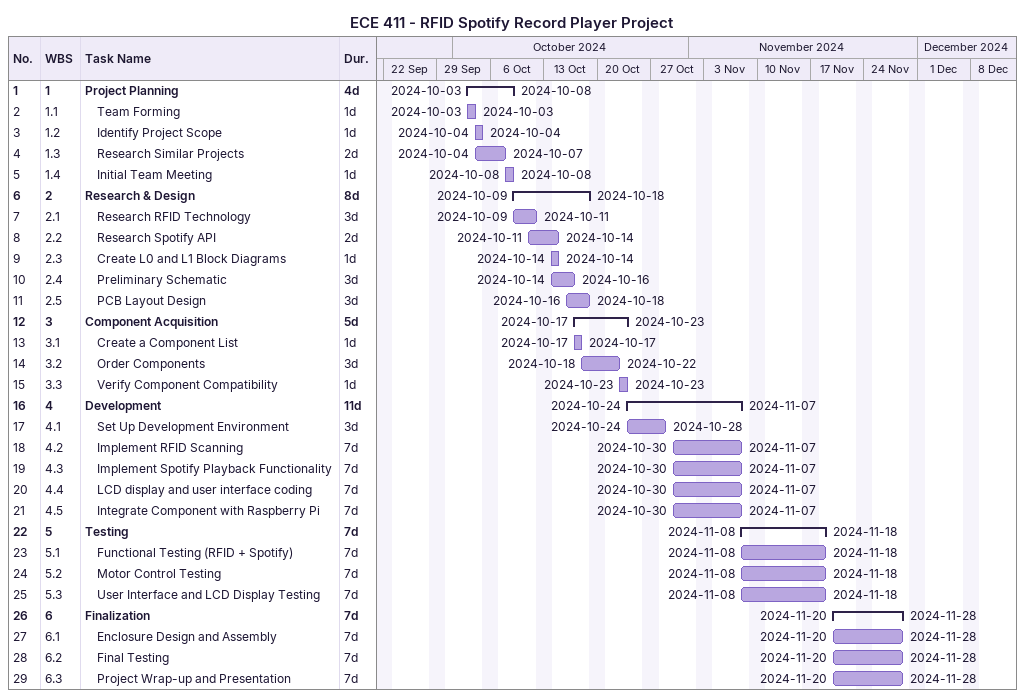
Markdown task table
ECE 411 - RFID Spotify Record Player Project

| ID | WBS | Task | Duration | Start | Finish |
|---|---|---|---|---|---|
| 1 | 1 | **Project Planning** | 4d | 2024-10-03 | 2024-10-08 |
| 2 | 1.1 | Team Forming | 1d | 2024-10-03 | 2024-10-03 |
| 3 | 1.2 | Identify Project Scope | 1d | 2024-10-04 | 2024-10-04 |
| 4 | 1.3 | Research Similar Projects | 2d | 2024-10-04 | 2024-10-07 |
| 5 | 1.4 | Initial Team Meeting | 1d | 2024-10-08 | 2024-10-08 |
| 6 | 2 | **Research & Design** | 8d | 2024-10-09 | 2024-10-18 |
| 7 | 2.1 | Research RFID Technology | 3d | 2024-10-09 | 2024-10-11 |
| 8 | 2.2 | Research Spotify API | 2d | 2024-10-11 | 2024-10-14 |
| 9 | 2.3 | Create L0 and L1 Block Diagrams | 1d | 2024-10-14 | 2024-10-14 |
| 10 | 2.4 | Preliminary Schematic | 3d | 2024-10-14 | 2024-10-16 |
| 11 | 2.5 | PCB Layout Design | 3d | 2024-10-16 | 2024-10-18 |
| 12 | 3 | **Component Acquisition** | 5d | 2024-10-17 | 2024-10-23 |
| 13 | 3.1 | Create a Component List | 1d | 2024-10-17 | 2024-10-17 |
| 14 | 3.2 | Order Components | 3d | 2024-10-18 | 2024-10-22 |
| 15 | 3.3 | Verify Component Compatibility | 1d | 2024-10-23 | 2024-10-23 |
| 16 | 4 | **Development** | 11d | 2024-10-24 | 2024-11-07 |
| 17 | 4.1 | Set Up Development Environment | 3d | 2024-10-24 | 2024-10-28 |
| 18 | 4.2 | Implement RFID Scanning | 7d | 2024-10-30 | 2024-11-07 |
| 19 | 4.3 | Implement Spotify Playback Functionality | 7d | 2024-10-30 | 2024-11-07 |
| 20 | 4.4 | LCD display and user interface coding | 7d | 2024-10-30 | 2024-11-07 |
| 21 | 4.5 | Integrate Component with Raspberry Pi | 7d | 2024-10-30 | 2024-11-07 |
| 22 | 5 | **Testing** | 7d | 2024-11-08 | 2024-11-18 |
| 23 | 5.1 | Functional Testing (RFID + Spotify) | 7d | 2024-11-08 | 2024-11-18 |
| 24 | 5.2 | Motor Control Testing | 7d | 2024-11-08 | 2024-11-18 |
| 25 | 5.3 | User Interface and LCD Display Testing | 7d | 2024-11-08 | 2024-11-18 |
| 26 | 6 | **Finalization** | 7d | 2024-11-20 | 2024-11-28 |
| 27 | 6.1 | Enclosure Design and Assembly | 7d | 2024-11-20 | 2024-11-28 |
| 28 | 6.2 | Final Testing | 7d | 2024-11-20 | 2024-11-28 |
| 29 | 6.3 | Project Wrap-up and Presentation | 7d | 2024-11-20 | 2024-11-28 |
